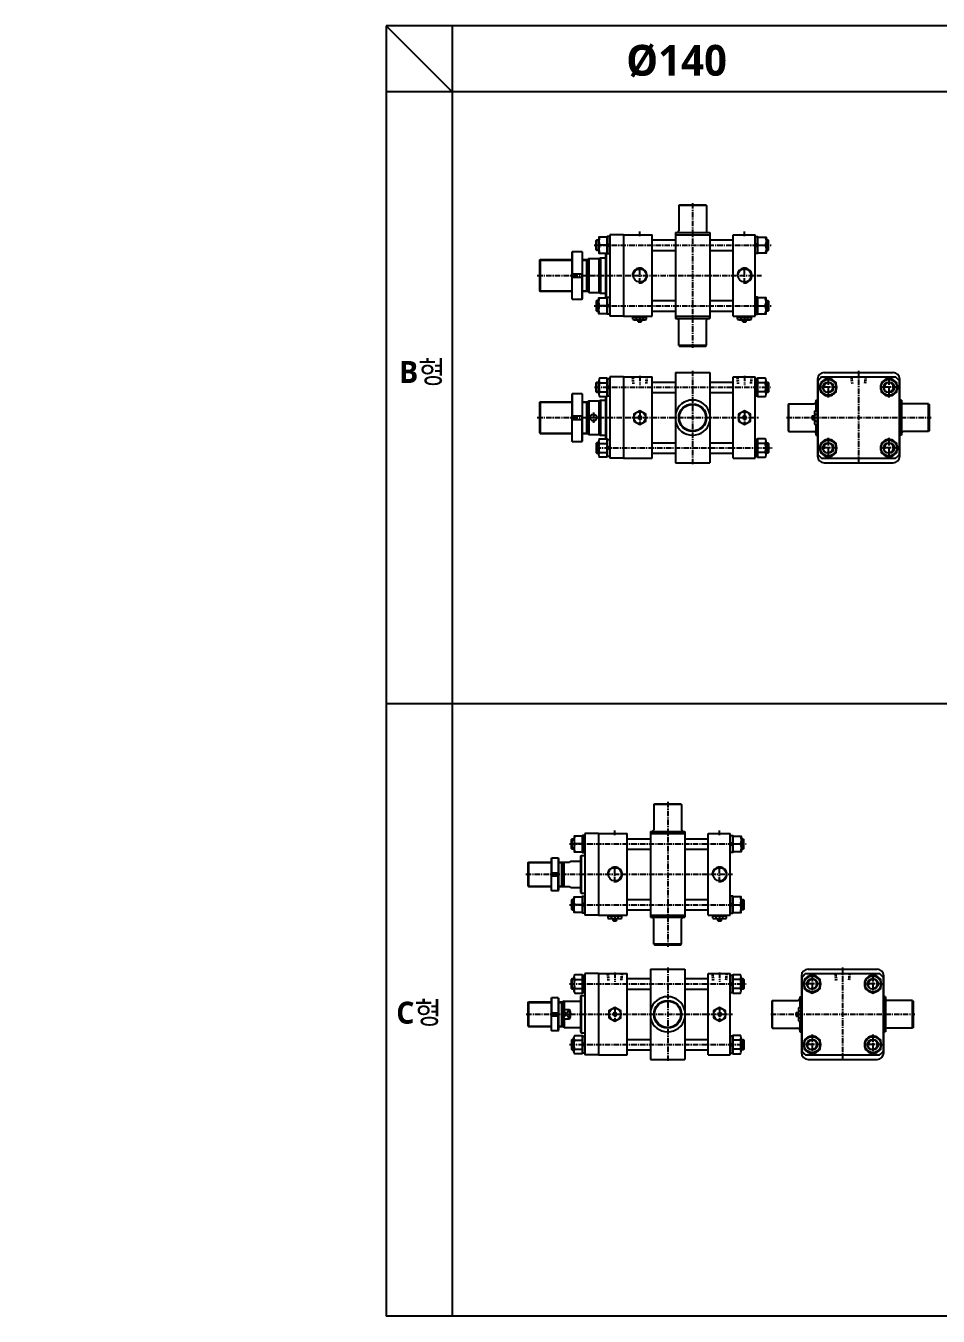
# Model space of a CAD drawing. Extents: x -819 to 8634, y 0 to 4453.
# Drawn here: x -819 to 1254, y 0 to 2934 of the extents above; entities that cross this region are included whole.
import ezdxf

# ---------------------------------------------------------------- set-up
doc = ezdxf.new("R2010")
doc.units = 0
doc.header["$LTSCALE"] = 10
doc.header["$MEASUREMENT"] = 0
for name, pattern in [('CENTER', [2, 1.25, -0.25, 0.25, -0.25]), ('CENTERX2', [4, 2.5, -0.5, 0.5, -0.5]), ('HIDDEN', [0.375, 0.25, -0.125])]:
    doc.linetypes.add(name, pattern=pattern)
doc.layers.get('0').update_dxf_attribs({"linetype": 'CONTINUOUS'})
doc.layers.get('DEFPOINTS').update_dxf_attribs({"linetype": 'CONTINUOUS'})
for name, color, linetype in [('CEN', 1, 'CENTERX2'), ('CENTER', 1, 'CENTER'), ('ML', 7, 'CONTINUOUS'), ('THIN', 3, 'CONTINUOUS')]:
    doc.layers.add(name, color=color, linetype=linetype)
doc.styles.add('GHS', font='romans', dxfattribs={"bigfont": 'ghs'})
doc.styles.add('문자', font='romans.shx')

msp = doc.modelspace()

# ---------------------------------------------------------------- linework, layer by layer
for p, q in [((8634.1, 2934), (0, 2934)), ((0, 2934), (0, 0)), ((150, 2784), (0, 2934)), ((150, 2934), (150, 0)), ((8634.1, 2784), (0, 2784)), ((8634.1, 1392), (0, 1392)), ((8634.1, 0), (0, 0))]:
    msp.add_line(p, q)
at = {"color": 7, "linetype": 'Continuous'}
for p, q in [((560.5, 2266.8), (560.5, 2271.8)), ((560.5, 2271.8), (566.8, 2271.8)), ((561.5, 2271.8), (561.5, 2273.8)), ((561.5, 2273.8), (590.7, 2273.8)), ((563.7, 2265.8), (588.5, 2265.8)), ((566.8, 2271.8), (591.7, 2271.8)), ((568.3, 2266.8), (568.3, 2271.8)), ((572.1, 2266.1), (572.1, 2266.1)), ((572.1, 2261.3), (572.1, 2265.8)), ((572.1, 2261.3), (572.6, 2260.8)), ((580.1, 2261.3), (572.1, 2261.3)), ((572.6, 2260.8), (579.6, 2260.8)), ((580.1, 2261.3), (579.6, 2260.8)), ((580.1, 2261.3), (580.1, 2265.8)), ((583.9, 2266.8), (583.9, 2271.8)), ((590.7, 2271.8), (590.7, 2273.8)), ((591.7, 2266.8), (591.7, 2271.8)), ((798.5, 2266.8), (798.5, 2271.8)), ((798.5, 2271.8), (804.8, 2271.8)), ((799.5, 2271.8), (799.5, 2273.8)), ((799.5, 2273.8), (828.7, 2273.8)), ((801.7, 2265.8), (826.5, 2265.8)), ((804.8, 2271.8), (829.7, 2271.8)), ((806.3, 2266.8), (806.3, 2271.8)), ((810.1, 2266.1), (810.1, 2266.1)), ((810.1, 2261.3), (810.1, 2265.8)), ((810.1, 2261.3), (810.6, 2260.8)), ((818.1, 2261.3), (810.1, 2261.3)), ((810.6, 2260.8), (817.6, 2260.8)), ((818.1, 2261.3), (817.6, 2260.8)), ((818.1, 2261.3), (818.1, 2265.8)), ((821.9, 2266.8), (821.9, 2271.8)), ((828.7, 2271.8), (828.7, 2273.8)), ((829.7, 2266.8), (829.7, 2271.8)), ((973, 2055.5), (973, 2030.7)), ((974, 2058.7), (979, 2058.7)), ((979, 2058.7), (979, 2052.3)), ((979, 2057.7), (981, 2057.7)), ((981, 2057.7), (981, 2028.5)), ((968.5, 2047.1), (968, 2046.6)), ((968, 2046.6), (968, 2039.6)), ((968.5, 2039.1), (968, 2039.6)), ((968.5, 2047.1), (973, 2047.1)), ((968.5, 2039.1), (968.5, 2047.1)), ((968.5, 2039.1), (973, 2039.1)), ((973.3, 2047.1), (973.3, 2047.1)), ((974, 2050.9), (979, 2050.9)), ((974, 2035.3), (979, 2035.3)), ((974, 2027.5), (979, 2027.5)), ((979, 2052.3), (979, 2027.5)), ((979, 2028.5), (981, 2028.5)), ((503.9, 905.2), (503.9, 910.2)), ((503.9, 910.2), (510.2, 910.2)), ((504.9, 910.2), (504.9, 912.2)), ((504.9, 912.2), (534, 912.2)), ((510.2, 910.2), (535, 910.2)), ((511.7, 905.2), (511.7, 910.2)), ((527.2, 905.2), (527.2, 910.2)), ((534, 910.2), (534, 912.2)), ((535, 905.2), (535, 910.2)), ((741.9, 905.2), (741.9, 910.2)), ((741.9, 910.2), (748.2, 910.2)), ((742.9, 910.2), (742.9, 912.2)), ((742.9, 912.2), (772, 912.2)), ((748.2, 910.2), (773, 910.2)), ((749.7, 905.2), (749.7, 910.2)), ((765.2, 905.2), (765.2, 910.2)), ((772, 910.2), (772, 912.2)), ((773, 905.2), (773, 910.2)), ((507, 904.2), (531.9, 904.2)), ((515.5, 904.4), (515.5, 904.4)), ((515.5, 899.7), (515.5, 904.2)), ((515.5, 899.7), (516, 899.2)), ((523.5, 899.7), (515.5, 899.7)), ((516, 899.2), (523, 899.2)), ((523.5, 899.7), (523, 899.2)), ((523.5, 899.7), (523.5, 904.2)), ((745, 904.2), (769.9, 904.2)), ((753.5, 904.4), (753.5, 904.4)), ((753.5, 899.7), (753.5, 904.2)), ((753.5, 899.7), (754, 899.2)), ((761.5, 899.7), (753.5, 899.7)), ((754, 899.2), (761, 899.2)), ((761.5, 899.7), (761, 899.2)), ((761.5, 899.7), (761.5, 904.2)), ((932, 690.5), (931.5, 690)), ((931.5, 690), (931.5, 683)), ((932, 682.5), (931.5, 683)), ((932, 690.5), (936.5, 690.5)), ((932, 682.5), (932, 690.5)), ((932, 682.5), (936.5, 682.5)), ((936.5, 699), (936.5, 674.1)), ((936.7, 690.5), (936.7, 690.5)), ((937.4, 702.1), (942.5, 702.1)), ((937.4, 694.3), (942.5, 694.3)), ((937.4, 678.7), (942.5, 678.7)), ((942.5, 702.1), (942.5, 695.8)), ((942.5, 701.1), (944.5, 701.1)), ((942.5, 695.8), (942.5, 671)), ((944.5, 701.1), (944.5, 672)), ((937.4, 671), (942.5, 671)), ((942.5, 672), (944.5, 672))]:
    msp.add_line(p, q, dxfattribs=at)
for points in [[(562.6, 2035.3), (576.1, 2027.5), (589.6, 2035.3), (589.6, 2050.9), (576.1, 2058.7), (562.6, 2050.9)], [(800.6, 2035.3), (814.1, 2027.5), (827.6, 2035.3), (827.6, 2050.9), (814.1, 2058.7), (800.6, 2050.9)], [(574.6, 2045.6), (573.2, 2043.1), (574.6, 2040.6), (577.5, 2040.6), (579, 2043.1), (577.5, 2045.6)], [(812.6, 2045.6), (811.2, 2043.1), (812.6, 2040.6), (815.5, 2040.6), (817, 2043.1), (815.5, 2045.6)], [(506, 678.7), (519.5, 671), (533, 678.7), (533, 694.3), (519.5, 702.1), (506, 694.3)], [(518, 689), (516.6, 686.5), (518, 684), (520.9, 684), (522.3, 686.5), (520.9, 689)], [(744, 678.7), (757.5, 671), (771, 678.7), (771, 694.3), (757.5, 702.1), (744, 694.3)], [(756, 689), (754.6, 686.5), (756, 684), (758.9, 684), (760.3, 686.5), (758.9, 689)]]:
    msp.add_lwpolyline(points, close=True, dxfattribs=at)
for centre, radius in [((576.1, 2043.1), 13.5), ((814.1, 2043.1), 13.5), ((576.1, 2043.1), 3.5), ((814.1, 2043.1), 3.5), ((519.5, 686.5), 13.5), ((519.5, 686.5), 3.5), ((757.5, 686.5), 13.5), ((757.5, 686.5), 3.5)]:
    msp.add_circle(centre, radius, dxfattribs=at)
for centre, radius, start, end in [((563.7, 2271.5), 5.62, 235.6158, 270), ((564.4, 2274.1), 8.22, 241.7006, 298.2994), ((576.1, 2297.2), 31.3, 255.6172, 270.0141), ((576.1, 2297.2), 31.3, 269.9859, 284.3828), ((587.8, 2274.1), 8.22, 241.7006, 298.2994), ((801.7, 2271.5), 5.62, 235.6158, 270), ((802.4, 2274.1), 8.22, 241.7006, 298.2994), ((814.1, 2297.2), 31.3, 255.6172, 270.0141), ((814.1, 2297.2), 31.3, 269.9859, 284.3828), ((825.8, 2274.1), 8.22, 241.7006, 298.2994), ((978.6, 2055.5), 5.62, 145.6158, 180), ((981.2, 2054.8), 8.22, 151.7006, 208.2994), ((1004.4, 2043.1), 31.3, 165.6172, 180.0141), ((1004.4, 2043.1), 31.3, 179.9859, 194.3828), ((981.2, 2031.4), 8.22, 151.7006, 208.2994), ((507, 909.8), 5.62, 235.6158, 270), ((507.8, 912.4), 8.22, 241.7006, 298.2994), ((519.4, 935.5), 31.3, 255.6172, 270.0141), ((519.5, 935.5), 31.3, 269.9859, 284.3828), ((531.1, 912.4), 8.22, 241.7006, 298.2994), ((745, 909.8), 5.62, 235.6158, 270), ((745.8, 912.4), 8.22, 241.7006, 298.2994), ((757.4, 935.5), 31.3, 255.6172, 270.0141), ((757.5, 935.5), 31.3, 269.9859, 284.3828), ((769.1, 912.4), 8.22, 241.7006, 298.2994), ((942.1, 699), 5.62, 145.6158, 180), ((944.7, 698.2), 8.22, 151.7006, 208.2994), ((967.8, 686.6), 31.3, 165.6172, 180.0141), ((967.8, 686.5), 31.3, 179.9859, 194.3828), ((944.7, 674.9), 8.22, 151.7006, 208.2994)]:
    msp.add_arc(centre, radius, start, end, dxfattribs=at)
at = {"layer": 'CEN', "color": 1, "linetype": 'CENTER'}
for p, q in [((696.1, 2530.8), (696.1, 2201.8)), ((696.1, 2149.6), (696.1, 1936.6)), ((470.6, 2054.6), (470.6, 2031.6)), ((639.5, 1169.2), (639.5, 840.2)), ((639.5, 793), (639.5, 580))]:
    msp.add_line(p, q, dxfattribs=at)
at = {"layer": 'CENTER'}
for p, q in [((1004.5, 2135), (1004.5, 2089.1)), ((1142.5, 2135), (1142.5, 2089.1)), ((1024.4, 2112.1), (984.6, 2112.1)), ((1162.4, 2112.1), (1122.6, 2112.1)), ((1004.5, 1997), (1004.5, 1951.1)), ((1142.5, 1997), (1142.5, 1951.1)), ((1024.4, 1974.1), (984.6, 1974.1)), ((1162.4, 1974.1), (1122.6, 1974.1)), ((968, 778.5), (968, 732.6)), ((1106, 778.5), (1106, 732.6)), ((987.9, 755.5), (948.1, 755.5)), ((1125.9, 755.5), (1086.1, 755.5)), ((987.9, 617.5), (948.1, 617.5)), ((968, 640.5), (968, 594.6)), ((1125.9, 617.5), (1086.1, 617.5)), ((1106, 640.5), (1106, 594.6))]:
    msp.add_line(p, q, dxfattribs=at)
at = {"layer": 'DEFPOINTS', "color": 0, "linetype": 'ByBlock'}
for p in [(498.1, 2003.1), (976, 2003.1), (1171, 2003.1), (939.5, 646.5), (1134.5, 646.5)]:
    msp.add_point(p, dxfattribs=at)
at = {"layer": 'ML'}
for p, q in [((664.6, 2525.3), (666.1, 2526.8)), ((727.6, 2525.3), (664.6, 2525.3)), ((664.6, 2525.3), (664.6, 2467.8)), ((666.1, 2526.8), (726.1, 2526.8)), ((726.1, 2526.8), (727.6, 2525.3)), ((727.6, 2525.3), (727.6, 2467.8)), ((478.8, 2423.3), (478.8, 2447.3)), ((483.2, 2450.9), (483.2, 2419.7)), ((502.2, 2435.3), (484.8, 2435.3)), ((502.2, 2440), (508.1, 2434.1)), ((502.2, 2436.6), (508.1, 2430.7)), ((508.1, 2458.8), (508.1, 2273.8)), ((539.1, 2458.8), (508.1, 2458.8)), ((539.1, 2458.8), (539.1, 2273.8)), ((539.1, 2458.8), (604.1, 2458.8)), ((604.1, 2273.8), (604.1, 2458.8)), ((657.1, 2463.8), (657.1, 2268.8)), ((657.1, 2463.8), (735.1, 2463.8)), ((657.1, 2458.8), (735.1, 2458.8)), ((735.1, 2463.8), (735.1, 2268.8)), ((788.1, 2273.8), (788.1, 2458.8)), ((788.1, 2458.8), (838.1, 2458.8)), ((838.1, 2273.8), (838.1, 2458.8)), ((844, 2440), (838.1, 2434.1)), ((844, 2436.6), (838.1, 2430.7)), ((844, 2435.3), (861.4, 2435.3)), ((863, 2450.9), (863, 2419.7)), ((867.3, 2423.3), (867.3, 2447.3)), ((421.8, 2419.3), (422.8, 2420.3)), ((421.8, 2419.3), (421.8, 2313.3)), ((444.8, 2420.3), (422.8, 2420.3)), ((422.8, 2420.3), (422.8, 2370.3)), ((444.8, 2420.3), (444.8, 2370.3)), ((444.8, 2420.3), (445.8, 2419.3)), ((445.8, 2313.3), (445.8, 2419.3)), ((483.1, 2404.8), (487.1, 2406.3)), ((487.1, 2406.3), (487.1, 2326.3)), ((487.1, 2406.3), (498.1, 2406.3)), ((498.1, 2417.3), (498.1, 2315.3)), ((499.6, 2417.3), (499.6, 2315.3)), ((348.1, 2400.8), (349.6, 2402.3)), ((348.1, 2400.8), (348.1, 2331.8)), ((349.6, 2402.3), (349.6, 2330.3)), ((349.6, 2402.3), (421.8, 2402.3)), ((445.8, 2402.3), (458.1, 2402.3)), ((455.1, 2402.3), (455.1, 2330.3)), ((460.1, 2404.8), (458.1, 2402.8)), ((458.1, 2402.8), (458.1, 2329.8)), ((460.1, 2404.8), (483.1, 2404.8)), ((460.1, 2404.8), (460.1, 2327.8)), ((483.1, 2404.8), (483.1, 2327.8)), ((421.8, 2370.3), (445.8, 2370.3)), ((421.8, 2362.3), (445.8, 2362.3)), ((422.8, 2312.3), (422.8, 2362.3)), ((444.8, 2312.3), (444.8, 2362.3)), ((348.1, 2331.8), (349.6, 2330.3)), ((349.6, 2330.3), (421.8, 2330.3)), ((445.8, 2330.3), (458.1, 2330.3)), ((460.1, 2327.8), (458.1, 2329.8)), ((460.1, 2327.8), (483.1, 2327.8)), ((483.1, 2327.8), (487.1, 2326.3)), ((487.1, 2326.3), (498.1, 2326.3)), ((422.8, 2312.3), (421.8, 2313.3)), ((422.8, 2312.3), (444.8, 2312.3)), ((444.8, 2312.3), (445.8, 2313.3)), ((478.8, 2309.3), (478.8, 2285.3)), ((483.2, 2281.7), (483.2, 2312.9)), ((502.2, 2297.3), (484.8, 2297.3)), ((502.2, 2296.1), (508.1, 2302)), ((502.2, 2292.7), (508.1, 2298.6)), ((844, 2296.1), (838.1, 2302)), ((844, 2292.7), (838.1, 2298.6)), ((844, 2297.3), (861.4, 2297.3)), ((863, 2281.7), (863, 2312.9)), ((867.3, 2309.3), (867.3, 2285.3)), ((539.1, 2273.8), (508.1, 2273.8)), ((539.1, 2273.8), (604.1, 2273.8)), ((657.1, 2273.8), (735.1, 2273.8)), ((657.1, 2268.8), (735.1, 2268.8)), ((664.6, 2207.3), (664.6, 2264.8)), ((727.6, 2207.3), (727.6, 2264.8)), ((788.1, 2273.8), (838.1, 2273.8)), ((727.6, 2207.3), (664.6, 2207.3)), ((664.6, 2207.3), (666.1, 2205.8)), ((666.1, 2205.8), (726.1, 2205.8)), ((726.1, 2205.8), (727.6, 2207.3)), ((657.1, 2145.6), (657.1, 1940.6)), ((657.1, 2145.6), (735.1, 2145.6)), ((735.1, 2145.6), (735.1, 1940.6)), ((995, 2145.6), (1152, 2145.6)), ((478.8, 2100.1), (478.8, 2124.1)), ((483.2, 2127.7), (483.2, 2096.5)), ((484.8, 2122.5), (502.2, 2122.5)), ((502.2, 2116.7), (508.1, 2110.8)), ((502.2, 2113.3), (508.1, 2107.4)), ((539.1, 2135.6), (508.1, 2135.6)), ((508.1, 2135.6), (508.1, 1950.6)), ((539.1, 2135.6), (539.1, 1950.6)), ((539.1, 2135.6), (604.1, 2135.6)), ((604.1, 1950.6), (604.1, 2135.6)), ((788.1, 1950.6), (788.1, 2135.6)), ((788.1, 2135.6), (838.1, 2135.6)), ((838.1, 1950.6), (838.1, 2135.6)), ((844, 2110.8), (838.1, 2116.7)), ((844, 2107.4), (838.1, 2113.3)), ((861.4, 2122.5), (844, 2122.5)), ((863, 2096.5), (863, 2127.7)), ((867.3, 2124.1), (867.3, 2100.1)), ((980, 2130.6), (980, 2057.7)), ((981, 2127.1), (981, 2003.1)), ((989.4, 2135.6), (1157.6, 2135.6)), ((1166, 2127.1), (1166, 2003.1)), ((1167, 1955.6), (1167, 2130.6)), ((421.8, 2096.1), (422.8, 2097.1)), ((421.8, 2096.1), (421.8, 1990.1)), ((422.8, 2097.1), (422.8, 2047.1)), ((444.8, 2097.1), (422.8, 2097.1)), ((444.8, 2097.1), (444.8, 2047.1)), ((444.8, 2097.1), (445.8, 2096.1)), ((445.8, 1990.1), (445.8, 2096.1)), ((484.8, 2101.7), (502.2, 2101.7)), ((498.1, 2091.3), (498.1, 1994.9)), ((499.6, 2091.3), (499.6, 1994.9)), ((861.4, 2101.7), (844, 2101.7)), ((348.1, 2077.6), (349.6, 2079.1)), ((348.1, 2077.6), (348.1, 2008.6)), ((349.6, 2079.1), (421.8, 2079.1)), ((349.6, 2079.1), (349.6, 2007.1)), ((445.8, 2079.1), (458.1, 2079.1)), ((455.1, 2079.1), (455.1, 2007.1)), ((460.1, 2081.6), (458.1, 2079.6)), ((458.1, 2079.6), (458.1, 2006.6)), ((460.1, 2081.6), (460.1, 2004.6)), ((460.1, 2081.6), (483.1, 2081.6)), ((483.1, 2081.6), (487.1, 2083.1)), ((483.1, 2081.6), (483.1, 2004.6)), ((487.1, 2083.1), (487.1, 2003.1)), ((487.1, 2083.1), (498.1, 2083.1)), ((914.5, 2074.6), (913, 2073.1)), ((913, 2073.1), (913, 2013.1)), ((914.5, 2074.6), (972, 2074.6)), ((914.5, 2011.6), (914.5, 2074.6)), ((976, 2083.1), (979.5, 2083.1)), ((976, 2083.1), (976, 2058.7)), ((1171, 2083.1), (1167.5, 2083.1)), ((1171, 2083.1), (1171, 2003.1)), ((1232.5, 2074.6), (1175, 2074.6)), ((1232.5, 2011.6), (1232.5, 2074.6)), ((1232.5, 2074.6), (1234, 2073.1)), ((1234, 2073.1), (1234, 2013.1)), ((421.8, 2047.1), (445.8, 2047.1)), ((421.8, 2039.1), (445.8, 2039.1)), ((422.8, 1989.1), (422.8, 2039.1)), ((444.8, 1989.1), (444.8, 2039.1)), ((976, 2027.5), (976, 2003.1)), ((980, 2028.5), (980, 1955.6)), ((348.1, 2008.6), (349.6, 2007.1)), ((349.6, 2007.1), (421.8, 2007.1)), ((445.8, 2007.1), (458.1, 2007.1)), ((460.1, 2004.6), (458.1, 2006.6)), ((460.1, 2004.6), (483.1, 2004.6)), ((483.1, 2004.6), (487.1, 2003.1)), ((487.1, 2003.1), (498.1, 2003.1)), ((913, 2013.1), (914.5, 2011.6)), ((914.5, 2011.6), (972, 2011.6)), ((976, 2003.1), (979.5, 2003.1)), ((1171, 2003.1), (1167.5, 2003.1)), ((1232.5, 2011.6), (1175, 2011.6)), ((1234, 2013.1), (1232.5, 2011.6)), ((422.8, 1989.1), (421.8, 1990.1)), ((422.8, 1989.1), (444.8, 1989.1)), ((444.8, 1989.1), (445.8, 1990.1)), ((478.8, 1986.1), (478.8, 1962.1)), ((483.2, 1958.5), (483.2, 1989.7)), ((484.8, 1984.5), (502.2, 1984.5)), ((502.2, 1972.8), (508.1, 1978.7)), ((502.2, 1969.4), (508.1, 1975.3)), ((844, 1972.8), (838.1, 1978.7)), ((844, 1969.4), (838.1, 1975.3)), ((861.4, 1984.5), (844, 1984.5)), ((863, 1958.5), (863, 1989.7)), ((867.3, 1986.1), (867.3, 1962.1)), ((484.8, 1963.7), (502.2, 1963.7)), ((539.1, 1950.6), (508.1, 1950.6)), ((539.1, 1950.6), (604.1, 1950.6)), ((657.1, 1940.6), (735.1, 1940.6)), ((788.1, 1950.6), (838.1, 1950.6)), ((861.4, 1963.7), (844, 1963.7)), ((995, 1940.6), (1152, 1940.6)), ((608, 1163.7), (609.5, 1165.2)), ((671, 1163.7), (608, 1163.7)), ((608, 1163.7), (608, 1106.2)), ((609.5, 1165.2), (669.5, 1165.2)), ((669.5, 1165.2), (671, 1163.7)), ((671, 1163.7), (671, 1106.2)), ((422.2, 1061.7), (422.2, 1085.7)), ((426.6, 1089.3), (426.6, 1058.1)), ((451.5, 1097.2), (451.5, 912.2)), ((482.5, 1097.2), (451.5, 1097.2)), ((482.5, 1097.2), (482.5, 912.2)), ((482.5, 1097.2), (547.5, 1097.2)), ((547.5, 912.2), (547.5, 1097.2)), ((600.5, 1102.2), (600.5, 907.2)), ((600.5, 1102.2), (678.5, 1102.2)), ((600.5, 1097.2), (678.5, 1097.2)), ((678.5, 1102.2), (678.5, 907.2)), ((731.5, 912.2), (731.5, 1097.2)), ((731.5, 1097.2), (781.5, 1097.2)), ((781.5, 912.2), (781.5, 1097.2)), ((806.4, 1089.3), (806.4, 1058.1)), ((810.7, 1061.7), (810.7, 1085.7)), ((445.6, 1073.7), (428.2, 1073.7)), ((445.6, 1078.3), (451.5, 1072.4)), ((445.6, 1075), (451.5, 1069.1)), ((787.4, 1078.3), (781.5, 1072.4)), ((787.4, 1075), (781.5, 1069.1)), ((787.4, 1073.7), (804.7, 1073.7)), ((321.5, 1031.2), (323, 1032.7)), ((321.5, 1031.2), (321.5, 978.2)), ((323, 1032.7), (323, 976.7)), ((374.8, 1040.7), (375.8, 1041.7)), ((374.8, 1040.7), (374.8, 968.7)), ((375.8, 1041.7), (375.8, 1008.2)), ((390.8, 1041.7), (375.8, 1041.7)), ((390.8, 1041.7), (390.8, 1008.2)), ((390.8, 1041.7), (391.8, 1040.7)), ((391.8, 968.7), (391.8, 1040.7)), ((398.5, 1032.7), (398.5, 976.7)), ((401.5, 1032.7), (401.5, 976.7)), ((404.5, 976.7), (404.5, 1032.7)), ((419.5, 1034.7), (416.5, 1032.7)), ((441.5, 1045.7), (443, 1047.2)), ((441.5, 1045.7), (441.5, 963.7)), ((443, 1047.2), (443, 962.2)), ((374.8, 1008.2), (391.8, 1008.2)), ((374.8, 1001.2), (391.8, 1001.2)), ((375.8, 967.7), (375.8, 1001.2)), ((390.8, 967.7), (390.8, 1001.2)), ((321.5, 978.2), (323, 976.7)), ((374.8, 968.7), (375.8, 967.7)), ((390.8, 967.7), (391.8, 968.7)), ((419.5, 974.7), (416.5, 976.7)), ((375.8, 967.7), (390.8, 967.7)), ((422.2, 947.7), (422.2, 923.7)), ((426.6, 920.1), (426.6, 951.3)), ((441.5, 963.7), (443, 962.2)), ((445.6, 934.4), (451.5, 940.3)), ((787.4, 934.4), (781.5, 940.3)), ((806.4, 920.1), (806.4, 951.3)), ((810.7, 947.7), (810.7, 923.7)), ((445.6, 935.7), (428.2, 935.7)), ((445.6, 931.1), (451.5, 937)), ((482.5, 912.2), (451.5, 912.2)), ((482.5, 912.2), (547.5, 912.2)), ((600.5, 912.2), (678.5, 912.2)), ((731.5, 912.2), (781.5, 912.2)), ((787.4, 931.1), (781.5, 937)), ((787.4, 935.7), (804.7, 935.7)), ((600.5, 907.2), (678.5, 907.2)), ((608, 845.7), (608, 903.2)), ((671, 845.7), (671, 903.2)), ((671, 845.7), (608, 845.7)), ((608, 845.7), (609.5, 844.2)), ((609.5, 844.2), (669.5, 844.2)), ((669.5, 844.2), (671, 845.7)), ((422.2, 743.5), (422.2, 767.5)), ((426.6, 771.1), (426.6, 740)), ((428.2, 765.9), (445.6, 765.9)), ((482.5, 779), (451.5, 779)), ((451.5, 779), (451.5, 594)), ((482.5, 779), (482.5, 594)), ((482.5, 779), (547.5, 779)), ((547.5, 594), (547.5, 779)), ((600.5, 789), (600.5, 584)), ((600.5, 789), (678.5, 789)), ((678.5, 789), (678.5, 584)), ((731.5, 594), (731.5, 779)), ((731.5, 779), (781.5, 779)), ((781.5, 594), (781.5, 779)), ((804.7, 765.9), (787.4, 765.9)), ((806.4, 740), (806.4, 771.1)), ((810.7, 767.5), (810.7, 743.5)), ((943.5, 774), (943.5, 701.1)), ((944.5, 770.6), (944.5, 602.5)), ((952.9, 779), (1121, 779)), ((958.5, 789), (1115.5, 789)), ((1129.5, 770.6), (1129.5, 602.5)), ((1130.5, 599), (1130.5, 774)), ((428.2, 745.2), (445.6, 745.2)), ((445.6, 760.2), (451.5, 754.3)), ((445.6, 756.8), (451.5, 750.9)), ((787.4, 754.3), (781.5, 760.2)), ((787.4, 750.9), (781.5, 756.8)), ((804.7, 745.2), (787.4, 745.2)), ((321.5, 713), (323, 714.5)), ((321.5, 713), (321.5, 660)), ((323, 714.5), (323, 658.5)), ((374.8, 722.5), (375.8, 723.5)), ((374.8, 722.5), (374.8, 650.5)), ((390.8, 723.5), (375.8, 723.5)), ((375.8, 723.5), (375.8, 690)), ((390.8, 723.5), (391.8, 722.5)), ((390.8, 723.5), (390.8, 690)), ((391.8, 650.5), (391.8, 722.5)), ((398.5, 714.5), (398.5, 658.5)), ((404.5, 716.5), (401.5, 714.8)), ((401.5, 714.8), (401.5, 658.3)), ((404.5, 716.5), (404.5, 697.3)), ((441.5, 727.5), (443, 729)), ((441.5, 727.5), (441.5, 645.5)), ((443, 729), (443, 644)), ((878, 718), (876.5, 716.5)), ((876.5, 716.5), (876.5, 656.5)), ((878, 718), (935.5, 718)), ((878, 655), (878, 718)), ((939.5, 726.5), (943, 726.5)), ((939.5, 726.5), (939.5, 702.1)), ((1134.5, 726.5), (1131, 726.5)), ((1134.5, 726.5), (1134.5, 646.5)), ((1196, 718), (1138.5, 718)), ((1196, 655), (1196, 718)), ((1196, 718), (1197.5, 716.5)), ((1197.5, 716.5), (1197.5, 656.5)), ((374.8, 690), (391.8, 690)), ((374.8, 683), (391.8, 683)), ((375.8, 649.5), (375.8, 683)), ((390.8, 649.5), (390.8, 683)), ((401.5, 697.3), (416.5, 697.3)), ((401.5, 675.8), (416.5, 675.8)), ((404.5, 675.8), (404.5, 656.5)), ((416.5, 697.3), (416.5, 675.8)), ((321.5, 660), (323, 658.5)), ((374.8, 650.5), (375.8, 649.5)), ((375.8, 649.5), (390.8, 649.5)), ((390.8, 649.5), (391.8, 650.5)), ((404.5, 656.5), (401.5, 658.3)), ((441.5, 645.5), (443, 644)), ((876.5, 656.5), (878, 655)), ((878, 655), (935.5, 655)), ((939.5, 671), (939.5, 646.5)), ((939.5, 646.5), (943, 646.5)), ((943.5, 672), (943.5, 599)), ((1134.5, 646.5), (1131, 646.5)), ((1196, 655), (1138.5, 655)), ((1197.5, 656.5), (1196, 655)), ((422.2, 629.5), (422.2, 605.5)), ((426.6, 602), (426.6, 633.1)), ((428.2, 627.9), (445.6, 627.9)), ((445.6, 616.3), (451.5, 622.2)), ((445.6, 612.9), (451.5, 618.8)), ((787.4, 616.3), (781.5, 622.2)), ((787.4, 612.9), (781.5, 618.8)), ((804.7, 627.9), (787.4, 627.9)), ((806.4, 602), (806.4, 633.1)), ((810.7, 629.5), (810.7, 605.5)), ((428.2, 607.2), (445.6, 607.2)), ((482.5, 594), (451.5, 594)), ((482.5, 594), (547.5, 594)), ((731.5, 594), (781.5, 594)), ((804.7, 607.2), (787.4, 607.2)), ((952.9, 594), (1121, 594)), ((600.5, 584), (678.5, 584)), ((958.5, 584), (1115.5, 584))]:
    msp.add_line(p, q, dxfattribs=at)
at = {"layer": 'ML', "color": 1, "linetype": 'CENTER'}
for p, q in [((576.1, 2455.5), (576.1, 2466)), ((814.1, 2455.5), (814.1, 2466)), ((472.2, 2435.3), (874.7, 2435.3)), ((576.1, 2348.1), (576.1, 2384.6)), ((814.1, 2348.1), (814.1, 2384.6)), ((343, 2366.3), (853, 2366.3)), ((472.2, 2297.3), (874.4, 2297.3)), ((576.1, 2274.7), (576.1, 2265.1)), ((814.1, 2274.7), (814.1, 2265.1)), ((1073.5, 2149.6), (1073.5, 1938.1)), ((576.1, 2138.3), (576.1, 2117)), ((814.1, 2138.3), (814.1, 2117)), ((473.2, 2112.1), (874.2, 2112.1)), ((576.1, 2054.1), (576.1, 2032.1)), ((814.1, 2054.1), (814.1, 2032.1)), ((343, 2043.1), (846.2, 2043.1)), ((909.2, 2043.1), (1238.4, 2043.1)), ((475.6, 1974.1), (876.9, 1974.1)), ((519.5, 1093.9), (519.5, 1104.3)), ((757.5, 1093.9), (757.5, 1104.3)), ((416.6, 1073.7), (817.6, 1073.7)), ((317, 1004.7), (786.5, 1004.7)), ((519.5, 986.4), (519.5, 1022.9)), ((757.5, 986.4), (757.5, 1022.9)), ((416.6, 935.7), (816.5, 935.7)), ((519.5, 913), (519.5, 903.5)), ((757.5, 913), (757.5, 903.5)), ((1037, 792.8), (1037, 581.2)), ((519.5, 781.7), (519.5, 760.5)), ((757.5, 781.7), (757.5, 760.5)), ((416.6, 755.5), (817.6, 755.5)), ((317.8, 686.5), (786.8, 686.5)), ((519.5, 697.5), (519.5, 675.5)), ((757.5, 697.5), (757.5, 675.5)), ((873.9, 686.5), (1201.1, 686.5)), ((416.6, 617.5), (816.5, 617.5))]:
    msp.add_line(p, q, dxfattribs=at)
at = {"layer": 'ML', "color": 7, "linetype": 'Continuous'}
for p, q in [((604.1, 2447.3), (657.1, 2447.3)), ((735.1, 2447.3), (788.1, 2447.3)), ((604.1, 2423.3), (657.1, 2423.3)), ((735.1, 2423.3), (788.1, 2423.3)), ((604.1, 2309.3), (657.1, 2309.3)), ((735.1, 2309.3), (788.1, 2309.3)), ((604.1, 2285.3), (657.1, 2285.3)), ((735.1, 2285.3), (788.1, 2285.3)), ((604.1, 2124.1), (657.1, 2124.1)), ((735.1, 2124.1), (788.1, 2124.1)), ((604.1, 2100.1), (657.1, 2100.1)), ((735.1, 2100.1), (788.1, 2100.1)), ((981, 2003.1), (981, 1959)), ((1166, 2003.1), (1166, 1959)), ((604.1, 1986.1), (657.1, 1986.1)), ((735.1, 1986.1), (788.1, 1986.1)), ((604.1, 1962.1), (657.1, 1962.1)), ((735.1, 1962.1), (788.1, 1962.1)), ((989.4, 1950.6), (1157.6, 1950.6)), ((547.5, 1085.7), (600.5, 1085.7)), ((678.5, 1085.7), (731.5, 1085.7)), ((547.5, 1061.7), (600.5, 1061.7)), ((678.5, 1061.7), (731.5, 1061.7)), ((323, 1032.7), (374.8, 1032.7)), ((391.8, 1032.7), (401.5, 1032.7)), ((401.5, 1032.7), (416.5, 1032.7)), ((419.5, 1034.7), (441.5, 1034.7)), ((443, 1047.2), (451.5, 1047.2)), ((323, 976.7), (374.8, 976.7)), ((391.8, 976.7), (401.5, 976.7)), ((401.5, 976.7), (416.5, 976.7)), ((419.5, 974.7), (441.5, 974.7)), ((443, 962.2), (451.5, 962.2)), ((547.5, 947.7), (600.5, 947.7)), ((678.5, 947.7), (731.5, 947.7)), ((547.5, 923.7), (600.5, 923.7)), ((678.5, 923.7), (731.5, 923.7)), ((547.5, 767.5), (600.5, 767.5)), ((678.5, 767.5), (731.5, 767.5)), ((547.5, 743.5), (600.5, 743.5)), ((678.5, 743.5), (731.5, 743.5)), ((323, 714.5), (374.8, 714.5)), ((391.8, 714.5), (401.5, 714.5)), ((404.5, 716.5), (441.5, 716.5)), ((443, 729), (451.5, 729)), ((323, 658.5), (374.8, 658.5)), ((391.8, 658.5), (401.5, 658.5)), ((404.5, 656.5), (441.5, 656.5)), ((443, 644), (451.5, 644)), ((547.5, 629.5), (600.5, 629.5)), ((678.5, 629.5), (731.5, 629.5)), ((547.5, 605.5), (600.5, 605.5)), ((678.5, 605.5), (731.5, 605.5))]:
    msp.add_line(p, q, dxfattribs=at)
at = {"layer": 'ML', "color": 2}
for p, q in [((348.6, 2401.3), (421.8, 2401.3)), ((445.8, 2401.3), (455.1, 2401.3)), ((455.1, 2401.3), (456.8, 2402.3)), ((348.6, 2331.3), (421.8, 2331.3)), ((445.8, 2331.3), (455.1, 2331.3)), ((455.1, 2331.3), (456.8, 2330.3)), ((572.6, 2266), (572.6, 2266)), ((572.6, 2260.8), (572.6, 2265.8)), ((579.6, 2260.8), (579.6, 2265.8)), ((810.6, 2266), (810.6, 2266)), ((810.6, 2260.8), (810.6, 2265.8)), ((817.6, 2260.8), (817.6, 2265.8)), ((348.6, 2078.1), (421.8, 2078.1)), ((445.8, 2078.1), (455.1, 2078.1)), ((455.1, 2078.1), (456.8, 2079.1)), ((968, 2046.6), (973, 2046.6)), ((968, 2039.6), (973, 2039.6)), ((973.2, 2046.6), (973.2, 2046.6)), ((348.6, 2008.1), (421.8, 2008.1)), ((445.8, 2008.1), (455.1, 2008.1)), ((455.1, 2008.1), (456.8, 2007.1)), ((398.5, 1031.7), (400.2, 1032.7)), ((398.5, 977.7), (400.2, 976.7)), ((516, 904.4), (516, 904.4)), ((516, 899.2), (516, 904.2)), ((523, 899.2), (523, 904.2)), ((754, 904.4), (754, 904.4)), ((754, 899.2), (754, 904.2)), ((761, 899.2), (761, 904.2)), ((398.5, 713.5), (400.2, 714.5)), ((416.5, 697.3), (401.5, 675.8)), ((416.5, 675.8), (401.5, 697.3)), ((931.5, 690), (936.5, 690)), ((931.5, 683), (936.5, 683)), ((936.6, 690), (936.6, 690)), ((398.5, 659.5), (400.2, 658.5))]:
    msp.add_line(p, q, dxfattribs=at)
at = {"layer": 'ML', "color": 6, "linetype": 'HIDDEN', "ltscale": 1.5}
for p, q in [((561.1, 2119.6), (559.5, 2135.6)), ((562.7, 2119.6), (561.1, 2135.6)), ((591.1, 2135.6), (589.5, 2119.6)), ((592.7, 2135.6), (591.1, 2119.6)), ((799.1, 2119.6), (797.5, 2135.6)), ((800.7, 2119.6), (799.1, 2135.6)), ((829.1, 2135.6), (827.5, 2119.6)), ((830.7, 2135.6), (829.1, 2119.6)), ((1058.5, 2119.6), (1056.9, 2135.6)), ((1060.1, 2119.6), (1058.5, 2135.6)), ((1088.5, 2135.6), (1086.9, 2119.6)), ((1090.1, 2135.6), (1088.5, 2119.6)), ((504.5, 763), (502.9, 779)), ((506.1, 763), (504.5, 779)), ((534.5, 779), (532.9, 763)), ((536.1, 779), (534.5, 763)), ((742.5, 763), (740.9, 779)), ((744.1, 763), (742.5, 779)), ((772.5, 779), (770.9, 763)), ((774.1, 779), (772.5, 763)), ((1022, 763), (1020.4, 779)), ((1023.6, 763), (1022, 779)), ((1052, 779), (1050.4, 763)), ((1053.6, 779), (1052, 763))]:
    msp.add_line(p, q, dxfattribs=at)
at = {"layer": 'ML', "color": 2, "linetype": 'Continuous'}
for p, q in [((322, 1031.7), (374.8, 1031.7)), ((391.8, 1031.7), (398.5, 1031.7)), ((322, 977.7), (374.8, 977.7)), ((391.8, 977.7), (398.5, 977.7)), ((322, 713.5), (374.8, 713.5)), ((391.8, 713.5), (398.5, 713.5)), ((322, 659.5), (374.8, 659.5)), ((391.8, 659.5), (398.5, 659.5))]:
    msp.add_line(p, q, dxfattribs=at)
at = {"layer": 'ML'}
for points in [[(483.2, 2423.3), (478.8, 2423.3), (477.2, 2425), (477.2, 2445.7), (478.8, 2447.3), (483.2, 2447.3)], [(508.1, 2416), (508.1, 2454.7), (502.2, 2454.7), (502.2, 2416), (508.1, 2416)], [(838.1, 2416), (838.1, 2454.7), (844, 2454.7), (844, 2416), (838.1, 2416)], [(863, 2423.3), (867.3, 2423.3), (869, 2425), (869, 2445.7), (867.3, 2447.3), (863, 2447.3)], [(483.2, 2309.3), (478.8, 2309.3), (477.2, 2307.7), (477.2, 2287), (478.8, 2285.3), (483.2, 2285.3)], [(508.1, 2316.7), (508.1, 2278), (502.2, 2278), (502.2, 2316.7), (508.1, 2316.7)], [(838.1, 2316.7), (838.1, 2278), (844, 2278), (844, 2316.7), (838.1, 2316.7)], [(863, 2309.3), (867.3, 2309.3), (869, 2307.7), (869, 2287), (867.3, 2285.3), (863, 2285.3)], [(483.2, 2100.1), (478.8, 2100.1), (477.2, 2101.7), (477.2, 2122.4), (478.8, 2124.1), (483.2, 2124.1)], [(508.1, 2092.7), (508.1, 2131.4), (502.2, 2131.4), (502.2, 2092.7), (508.1, 2092.7)], [(838.1, 2131.4), (838.1, 2092.7), (844, 2092.7), (844, 2131.4), (838.1, 2131.4)], [(863, 2124.1), (867.3, 2124.1), (869, 2122.4), (869, 2101.7), (867.3, 2100.1), (863, 2100.1)], [(986.5, 2122.5), (986.5, 2101.7), (1004.5, 2091.3), (1022.5, 2101.7), (1022.5, 2122.5), (1004.5, 2132.9), (986.5, 2122.5)], [(1124.5, 2122.5), (1124.5, 2101.7), (1142.5, 2091.3), (1160.5, 2101.7), (1160.5, 2122.5), (1142.5, 2132.9), (1124.5, 2122.5)], [(483.2, 1986.1), (478.8, 1986.1), (477.2, 1984.4), (477.2, 1963.7), (478.8, 1962.1), (483.2, 1962.1)], [(508.1, 1993.4), (508.1, 1954.7), (502.2, 1954.7), (502.2, 1993.4), (508.1, 1993.4)], [(838.1, 1993.4), (838.1, 1954.7), (844, 1954.7), (844, 1993.4), (838.1, 1993.4)], [(863, 1986.1), (867.3, 1986.1), (869, 1984.4), (869, 1963.7), (867.3, 1962.1), (863, 1962.1)], [(986.5, 1984.5), (986.5, 1963.7), (1004.5, 1953.3), (1022.5, 1963.7), (1022.5, 1984.5), (1004.5, 1994.9), (986.5, 1984.5)], [(1124.5, 1984.5), (1124.5, 1963.7), (1142.5, 1953.3), (1160.5, 1963.7), (1160.5, 1984.5), (1142.5, 1994.9), (1124.5, 1984.5)], [(426.6, 1061.7), (422.2, 1061.7), (420.6, 1063.3), (420.6, 1084.1), (422.2, 1085.7), (426.6, 1085.7)], [(451.5, 1054.3), (451.5, 1093), (445.6, 1093), (445.6, 1054.3), (451.5, 1054.3)], [(781.5, 1054.3), (781.5, 1093), (787.4, 1093), (787.4, 1054.3), (781.5, 1054.3)], [(806.4, 1061.7), (810.7, 1061.7), (812.4, 1063.3), (812.4, 1084.1), (810.7, 1085.7), (806.4, 1085.7)], [(426.6, 947.7), (422.2, 947.7), (420.6, 946.1), (420.6, 925.3), (422.2, 923.7), (426.6, 923.7)], [(451.5, 955), (451.5, 916.3), (445.6, 916.3), (445.6, 955), (451.5, 955)], [(781.5, 955), (781.5, 916.3), (787.4, 916.3), (787.4, 955), (781.5, 955)], [(806.4, 947.7), (810.7, 947.7), (812.4, 946.1), (812.4, 925.3), (810.7, 923.7), (806.4, 923.7)], [(426.6, 743.5), (422.2, 743.5), (420.6, 745.2), (420.6, 765.9), (422.2, 767.5), (426.6, 767.5)], [(451.5, 736.2), (451.5, 774.9), (445.6, 774.9), (445.6, 736.2), (451.5, 736.2)], [(781.5, 774.9), (781.5, 736.2), (787.4, 736.2), (787.4, 774.9), (781.5, 774.9)], [(806.4, 767.5), (810.7, 767.5), (812.4, 765.9), (812.4, 745.2), (810.7, 743.5), (806.4, 743.5)], [(950, 765.9), (950, 745.2), (968, 734.8), (986, 745.2), (986, 765.9), (968, 776.3), (950, 765.9)], [(1088, 765.9), (1088, 745.2), (1106, 734.8), (1124, 745.2), (1124, 765.9), (1106, 776.3), (1088, 765.9)], [(426.6, 629.5), (422.2, 629.5), (420.6, 627.9), (420.6, 607.2), (422.2, 605.5), (426.6, 605.5)], [(451.5, 636.9), (451.5, 598.2), (445.6, 598.2), (445.6, 636.9), (451.5, 636.9)], [(781.5, 636.9), (781.5, 598.2), (787.4, 598.2), (787.4, 636.9), (781.5, 636.9)], [(806.4, 629.5), (810.7, 629.5), (812.4, 627.9), (812.4, 607.2), (810.7, 605.5), (806.4, 605.5)], [(950, 627.9), (950, 607.2), (968, 596.8), (986, 607.2), (986, 627.9), (968, 638.3), (950, 627.9)], [(1088, 627.9), (1088, 607.2), (1106, 596.8), (1124, 607.2), (1124, 627.9), (1106, 638.3), (1088, 627.9)]]:
    msp.add_lwpolyline(points, dxfattribs=at)
for points in [[(502.2, 2453.3), (483.2, 2453.3), (483.2, 2417.3), (502.2, 2417.3)], [(844, 2453.3), (863, 2453.3), (863, 2417.3), (844, 2417.3)], [(502.2, 2279.3), (483.2, 2279.3), (483.2, 2315.3), (502.2, 2315.3)], [(844, 2279.3), (863, 2279.3), (863, 2315.3), (844, 2315.3)], [(445.6, 1091.7), (426.6, 1091.7), (426.6, 1055.7), (445.6, 1055.7)], [(787.4, 1091.7), (806.4, 1091.7), (806.4, 1055.7), (787.4, 1055.7)], [(445.6, 917.7), (426.6, 917.7), (426.6, 953.7), (445.6, 953.7)], [(787.4, 917.7), (806.4, 917.7), (806.4, 953.7), (787.4, 953.7)]]:
    msp.add_lwpolyline(points, close=True, dxfattribs=at)
for points in [[(484.8, 2453.3, 0.178633), (484.8, 2435.3, 0.178633), (484.8, 2417.3)], [(861.4, 2453.3, -0.178633), (861.4, 2435.3, -0.178633), (861.4, 2417.3)], [(484.8, 2279.3, -0.178633), (484.8, 2297.3, -0.178633), (484.8, 2315.3)], [(861.4, 2279.3, 0.178633), (861.4, 2297.3, 0.178633), (861.4, 2315.3)], [(502.2, 2132.9), (484.8, 2132.9, 0.309401), (484.8, 2122.5, 0.154701), (484.8, 2101.7, 0.309401), (484.8, 2091.3), (502.2, 2091.3), (502.2, 2132.9)], [(844, 2091.3), (861.4, 2091.3, 0.309401), (861.4, 2101.7, 0.154701), (861.4, 2122.5, 0.309401), (861.4, 2132.9), (844, 2132.9), (844, 2091.3)], [(502.2, 1953.3), (484.8, 1953.3, -0.309401), (484.8, 1963.7, -0.154701), (484.8, 1984.5, -0.309401), (484.8, 1994.9), (502.2, 1994.9), (502.2, 1953.3)], [(844, 1953.3), (861.4, 1953.3, 0.309401), (861.4, 1963.7, 0.154701), (861.4, 1984.5, 0.309401), (861.4, 1994.9), (844, 1994.9), (844, 1953.3)], [(428.2, 1091.7, 0.178633), (428.2, 1073.7, 0.178633), (428.2, 1055.7)], [(804.7, 1091.7, -0.178633), (804.7, 1073.7, -0.178633), (804.7, 1055.7)], [(428.2, 917.7, -0.178633), (428.2, 935.7, -0.178633), (428.2, 953.7)], [(804.7, 917.7, 0.178633), (804.7, 935.7, 0.178633), (804.7, 953.7)], [(445.6, 776.3), (428.2, 776.3, 0.309401), (428.2, 765.9, 0.154701), (428.2, 745.2, 0.309401), (428.2, 734.8), (445.6, 734.8), (445.6, 776.3)], [(787.4, 734.8), (804.7, 734.8, 0.309401), (804.7, 745.2, 0.154701), (804.7, 765.9, 0.309401), (804.7, 776.3), (787.4, 776.3), (787.4, 734.8)], [(445.6, 596.8), (428.2, 596.8, -0.309401), (428.2, 607.2, -0.154701), (428.2, 627.9, -0.309401), (428.2, 638.3), (445.6, 638.3), (445.6, 596.8)], [(787.4, 596.8), (804.7, 596.8, 0.309401), (804.7, 607.2, 0.154701), (804.7, 627.9, 0.309401), (804.7, 638.3), (787.4, 638.3), (787.4, 596.8)]]:
    msp.add_lwpolyline(points, format="xyb", dxfattribs=at)
for centre, radius in [((576.1, 2366.3), 15), ((814.1, 2366.3), 15), ((1004.5, 2112.1), 18), ((1004.5, 2112.1), 12), ((1142.5, 2112.1), 18), ((1142.5, 2112.1), 12), ((696.1, 2043.1), 31.5), ((696.1, 2043.1), 30), ((470.6, 2043.1), 7.5), ((1004.5, 1974.1), 18), ((1004.5, 1974.1), 12), ((1142.5, 1974.1), 18), ((1142.5, 1974.1), 12), ((519.5, 1004.7), 15), ((757.5, 1004.7), 15), ((968, 755.5), 18), ((968, 755.5), 12), ((1106, 755.5), 18), ((1106, 755.5), 12), ((639.5, 686.5), 31.5), ((639.5, 686.5), 30), ((968, 617.5), 18), ((968, 617.5), 12), ((1106, 617.5), 18), ((1106, 617.5), 12)]:
    msp.add_circle(centre, radius, dxfattribs=at)
for centre, radius, start, end in [((660.6, 2467.8), 4, 270, 0), ((731.6, 2467.8), 4, 180, 270), ((660.6, 2264.8), 4, 0, 90), ((731.6, 2264.8), 4, 90, 180), ((995, 2130.6), 15, 90, 180), ((1152, 2130.6), 15, 0, 90), ((1073.5, 2043.1), 125, 132.2686, 137.7314), ((1004.5, 2112.1), 19.4, 158.4711, 201.5289), ((1004.5, 2112.1), 19.4, 98.4711, 141.5289), ((1004.5, 2112.1), 19.4, 38.4711, 81.5289), ((1004.5, 2112.1), 19.4, 338.4711, 21.5289), ((1142.5, 2112.1), 19.4, 158.4711, 201.5289), ((1142.5, 2112.1), 19.4, 98.4711, 141.5289), ((1142.5, 2112.1), 19.4, 38.4711, 81.5289), ((1073.5, 2043.1), 125, 42.2686, 47.7314), ((1142.5, 2112.1), 19.4, 338.4711, 21.5289), ((979.5, 2083.6), 0.5, 270, 0), ((1004.5, 2112.1), 19.4, 218.4711, 261.5289), ((1004.5, 2112.1), 19.4, 278.4711, 321.5289), ((1142.5, 2112.1), 19.4, 218.4711, 261.5289), ((1142.5, 2112.1), 19.4, 278.4711, 321.5289), ((1167.5, 2083.6), 0.5, 180, 270), ((696.1, 2043.1), 40, 12.8386, 167.1614), ((972, 2078.6), 4, 270, 0), ((1175, 2078.6), 4, 180, 270), ((696.1, 2043.1), 40, 192.8386, 347.1614), ((972, 2007.6), 4, 0, 90), ((979.5, 2002.6), 0.5, 0, 90), ((1167.5, 2002.6), 0.5, 90, 180), ((1175, 2007.6), 4, 90, 180), ((1004.5, 1974.1), 19.4, 158.4711, 201.5289), ((1004.5, 1974.1), 19.4, 98.4711, 141.5289), ((1004.5, 1974.1), 19.4, 38.4711, 81.5289), ((1004.5, 1974.1), 19.4, 338.4711, 21.5289), ((1142.5, 1974.1), 19.4, 158.4711, 201.5289), ((1142.5, 1974.1), 19.4, 98.4711, 141.5289), ((1142.5, 1974.1), 19.4, 38.4711, 81.5289), ((1142.5, 1974.1), 19.4, 338.4711, 21.5289), ((995, 1955.6), 15, 180, 270), ((1004.5, 1974.1), 19.4, 218.4711, 261.5289), ((1004.5, 1974.1), 19.4, 278.4711, 321.5289), ((1142.5, 1974.1), 19.4, 218.4711, 261.5289), ((1142.5, 1974.1), 19.4, 278.4711, 321.5289), ((1152, 1955.6), 15, 270, 0), ((604, 1106.2), 4, 270, 0), ((675, 1106.2), 4, 180, 270), ((604, 903.2), 4, 0, 90), ((675, 903.2), 4, 90, 180), ((958.5, 774), 15, 90, 180), ((1037, 686.5), 125, 132.2686, 137.7314), ((968, 755.5), 19.4, 98.4711, 141.5289), ((968, 755.5), 19.4, 38.4711, 81.5289), ((1106, 755.5), 19.4, 98.4711, 141.5289), ((1106, 755.5), 19.4, 38.4711, 81.5289), ((1115.5, 774), 15, 0, 90), ((1037, 686.5), 125, 42.2686, 47.7314), ((968, 755.5), 19.4, 158.4711, 201.5289), ((968, 755.5), 19.4, 218.4711, 261.5289), ((968, 755.5), 19.4, 278.4711, 321.5289), ((968, 755.5), 19.4, 338.4711, 21.5289), ((1106, 755.5), 19.4, 158.4711, 201.5289), ((1106, 755.5), 19.4, 218.4711, 261.5289), ((1106, 755.5), 19.4, 278.4711, 321.5289), ((1106, 755.5), 19.4, 338.4711, 21.5289), ((639.5, 686.5), 40, 12.8386, 167.1614), ((935.5, 722), 4, 270, 0), ((943, 727), 0.5, 270, 0), ((1131, 727), 0.5, 180, 270), ((1138.5, 722), 4, 180, 270), ((398.6, 686.5), 20.8, 328.8704, 31.1296), ((639.5, 686.5), 40, 192.8386, 347.1614), ((935.5, 651), 4, 0, 90), ((943, 646), 0.5, 0, 90), ((1131, 646), 0.5, 90, 180), ((1138.5, 651), 4, 90, 180), ((968, 617.5), 19.4, 158.4711, 201.5289), ((968, 617.5), 19.4, 98.4711, 141.5289), ((968, 617.5), 19.4, 38.4711, 81.5289), ((968, 617.5), 19.4, 338.4711, 21.5289), ((1106, 617.5), 19.4, 158.4711, 201.5289), ((1106, 617.5), 19.4, 98.4711, 141.5289), ((1106, 617.5), 19.4, 38.4711, 81.5289), ((1106, 617.5), 19.4, 338.4711, 21.5289), ((958.5, 599), 15, 180, 270), ((1037, 686.5), 125, 222.2686, 227.7314), ((968, 617.5), 19.4, 218.4711, 261.5289), ((968, 617.5), 19.4, 278.4711, 321.5289), ((1106, 617.5), 19.4, 218.4711, 261.5289), ((1106, 617.5), 19.4, 278.4711, 321.5289), ((1115.5, 599), 15, 270, 0), ((1037, 686.5), 125, 312.2686, 317.7314)]:
    msp.add_arc(centre, radius, start, end, dxfattribs=at)
at = {"layer": 'ML', "color": 2}
for centre, radius, start, end in [((576.1, 2366.3), 16.6, 262.807, 186.1554), ((814.1, 2366.3), 16.6, 262.807, 186.1554), ((1004.5, 2112.1), 10.4, 251.9737, 192.9554), ((1142.5, 2112.1), 10.4, 257.8599, 190.8987), ((576.1, 2043.1), 4, 270, 180), ((814.1, 2043.1), 4, 270, 180), ((1004.5, 1974.1), 10.4, 255.4467, 191.0432), ((1142.5, 1974.1), 10.4, 255.7855, 190.7916), ((519.5, 1004.7), 16.6, 262.807, 186.1554), ((757.5, 1004.7), 16.6, 262.807, 186.1554), ((968, 755.5), 10.4, 251.9737, 192.9554), ((1106, 755.5), 10.4, 257.8599, 190.8987), ((519.5, 686.5), 4, 270, 180), ((757.5, 686.5), 4, 270, 180), ((968, 617.5), 10.4, 255.4467, 191.0432), ((1106, 617.5), 10.4, 255.7855, 190.7916)]:
    msp.add_arc(centre, radius, start, end, dxfattribs=at)
at = {"layer": 'ML', "color": 7, "linetype": 'Continuous'}
for start, end in [(222.2686, 227.7314), (312.2686, 317.7314)]:
    msp.add_arc((1073.5, 2043.1), 125, start, end, dxfattribs=at)
at = {"layer": 'THIN', "color": 2}
for p, q in [((483.2, 2445.7), (477.2, 2445.7)), ((863, 2445.7), (869, 2445.7)), ((483.2, 2425), (477.2, 2425)), ((863, 2425), (869, 2425)), ((483.2, 2307.7), (477.2, 2307.7)), ((863, 2307.7), (869, 2307.7)), ((483.2, 2287), (477.2, 2287)), ((863, 2287), (869, 2287)), ((483.2, 2122.4), (477.2, 2122.4)), ((863, 2122.4), (869, 2122.4)), ((483.2, 2101.7), (477.2, 2101.7)), ((863, 2101.7), (869, 2101.7)), ((483.2, 1984.4), (477.2, 1984.4)), ((863, 1984.4), (869, 1984.4)), ((483.2, 1963.7), (477.2, 1963.7)), ((863, 1963.7), (869, 1963.7)), ((426.6, 1084.1), (420.6, 1084.1)), ((426.6, 1063.3), (420.6, 1063.3)), ((806.4, 1084.1), (812.4, 1084.1)), ((806.4, 1063.3), (812.4, 1063.3)), ((426.6, 946.1), (420.6, 946.1)), ((806.4, 946.1), (812.4, 946.1)), ((426.6, 925.3), (420.6, 925.3)), ((806.4, 925.3), (812.4, 925.3)), ((426.6, 765.9), (420.6, 765.9)), ((806.4, 765.9), (812.4, 765.9)), ((426.6, 745.2), (420.6, 745.2)), ((806.4, 745.2), (812.4, 745.2)), ((426.6, 627.9), (420.6, 627.9)), ((806.4, 627.9), (812.4, 627.9)), ((426.6, 607.2), (420.6, 607.2)), ((806.4, 607.2), (812.4, 607.2))]:
    msp.add_line(p, q, dxfattribs=at)

# ---------------------------------------------------------------- texts
at = {"attachment_point": 1, "style": '문자'}
for s, width, gutter_width, heights, insert, char_height in [('{\\fMalgun Gothic|b1|i0|c129|p50;%%C140}', 124.533, 16, [-75.6], (545.3, 2890.6), 70), ('{\\fMalgun Gothic|b1|i0|c129|p50;B형}', 655.383, 160, [-66.4], (28.8, 2172), 50), ('{\\fMalgun Gothic|b1|i0|c129|p50;C형}', 655.383, 160, [-66.4], (22.5, 715.2), 50)]:
    msp.add_mtext_dynamic_manual_height_columns(s, width=width, gutter_width=gutter_width, heights=heights, dxfattribs=dict(at, insert=insert, char_height=char_height))
at = {"layer": 'ML', "color": 2, "insert": (-819.3, 74.1), "char_height": 3, "attachment_point": 7, "style": 'GHS'}
msp.add_mtext('\\A1;', dxfattribs=at)

doc.saveas('drawing.dxf')
